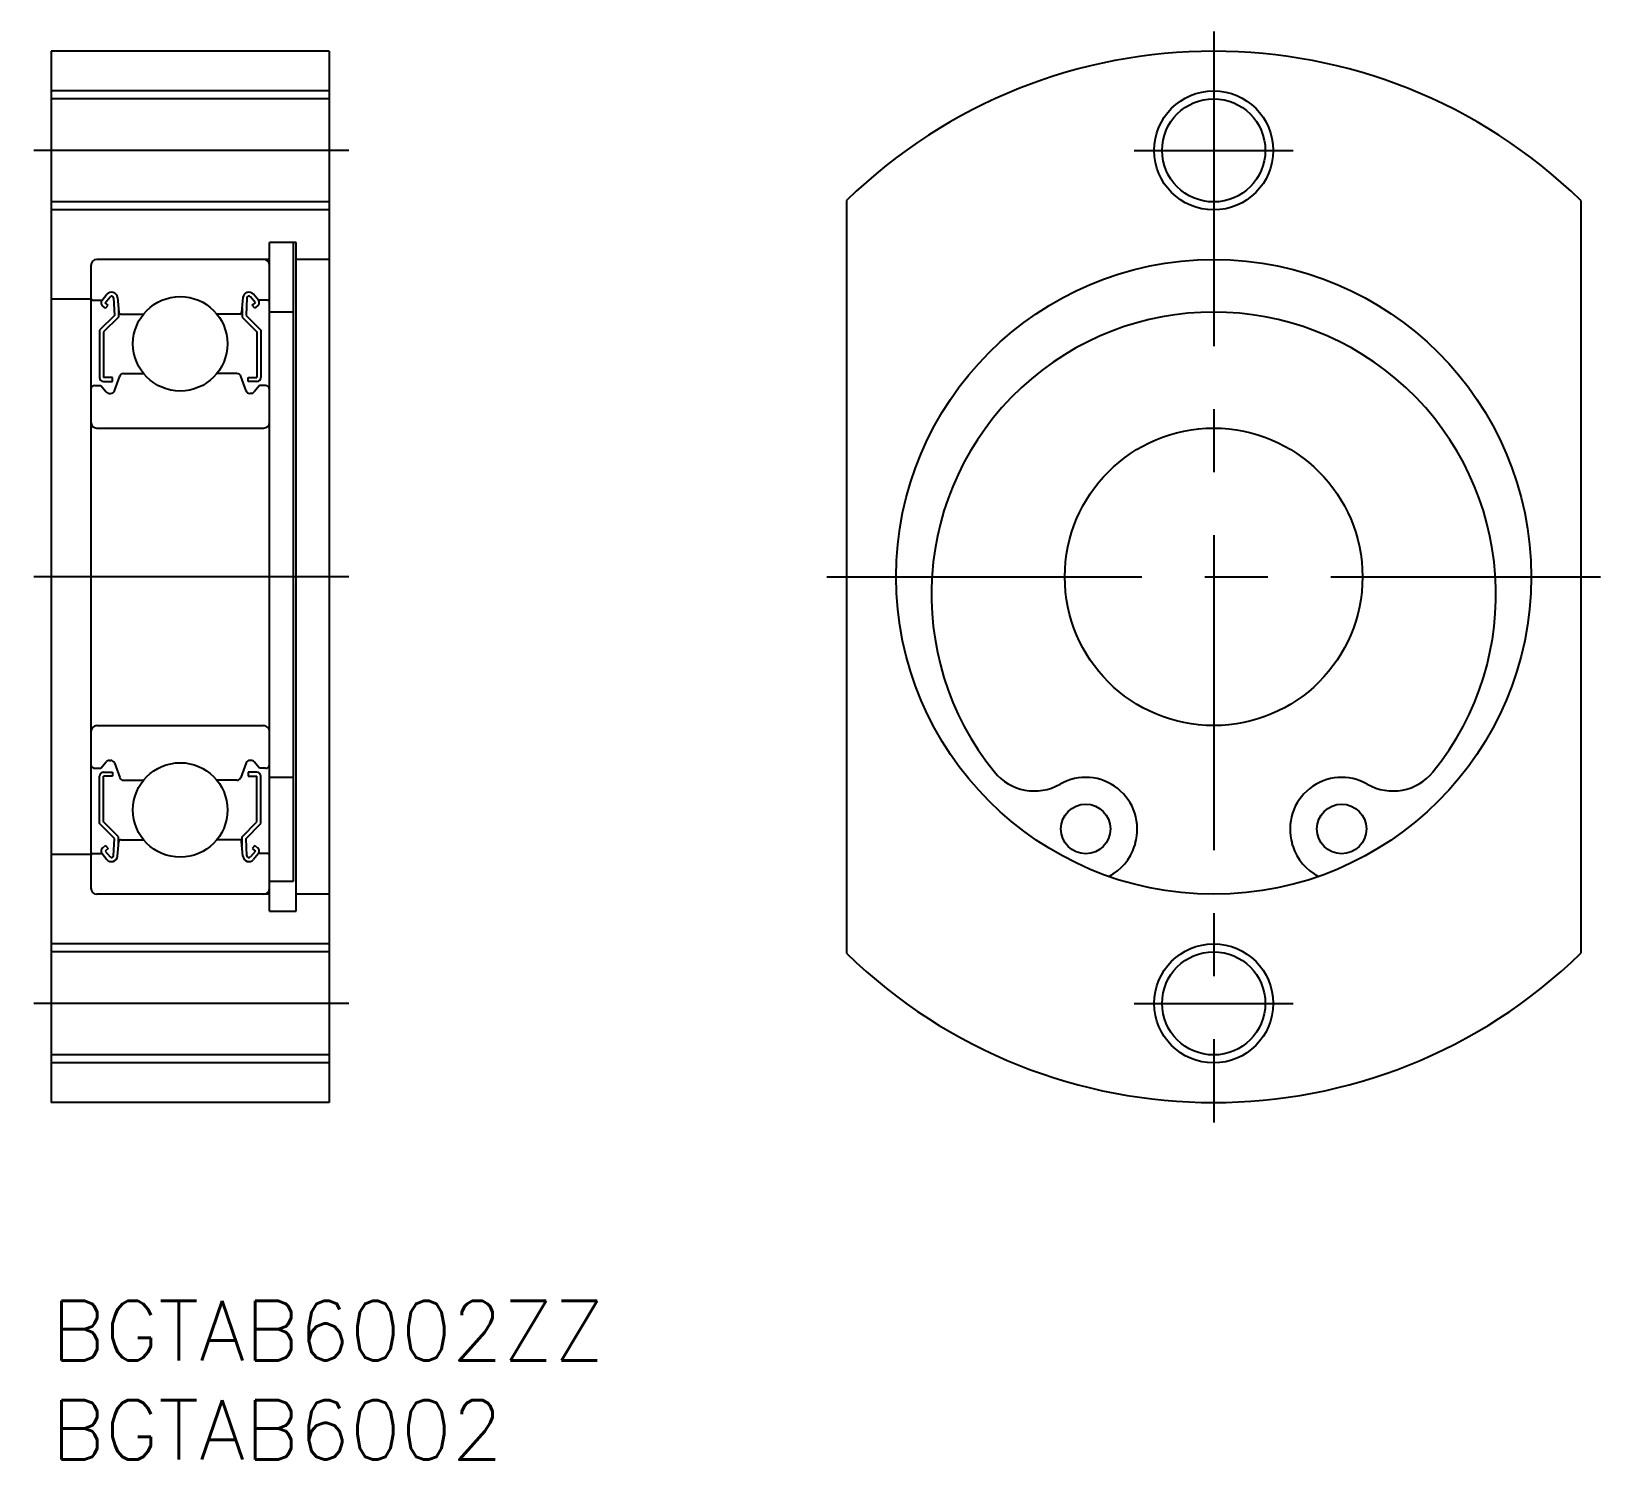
# Model space of a CAD drawing. Extents: x -1 to 78.1, y -8 to 64.
import ezdxf

# ---------------------------------------------------------------- set-up
doc = ezdxf.new("R2010")
doc.units = 0
doc.header["$LTSCALE"] = 0.5
doc.linetypes.add('CENTER', pattern=[50.8, 31.75, -6.35, 6.35, -6.35])
for name, color, linetype in [('MSM_CENTER', 1, 'CENTER'), ('MSM_CONTINUOUS', 7, 'CONTINUOUS'), ('MSM_NARROW', 5, 'CONTINUOUS'), ('MSM_PART_NUMBER', 7, 'CONTINUOUS')]:
    doc.layers.add(name, color=color, linetype=linetype)
doc.styles.get("Standard").update_dxf_attribs({"font": 'txt.shx', "height": 3, "bigfont": 'bigfont.shx'})

# ---------------------------------------------------------------- blocks, each defined once
blk = doc.blocks.new('*U4')
at = {"layer": 'MSM_PART_NUMBER'}
blk.add_text('BGTAB6002ZZ', height=3, dxfattribs=at).set_placement((0, -3))
blk = doc.blocks.new('*U5')
at = {"layer": 'MSM_PART_NUMBER'}
blk.add_text('BGTAB6002', height=3, dxfattribs=at).set_placement((0, -8))

msp = doc.modelspace()

# ---------------------------------------------------------------- linework, layer by layer
at = {"layer": 'MSM_CENTER'}
for p, q in [((58.584, 64), (58.584, 9)), ((15, 58), (-1, 58)), ((54.584, 58), (62.584, 58)), ((15, 36.5), (-1, 36.5)), ((39.084, 36.5), (78.084, 36.5)), ((15, 15), (-1, 15)), ((54.584, 15), (62.584, 15))]:
    msp.add_line(p, q, dxfattribs=at)
at = {"layer": 'MSM_CONTINUOUS'}
for p, q in [((0, 63), (0, 10)), ((14, 63), (0, 63)), ((14, 63), (14, 10)), ((14, 60.6), (0, 60.6)), ((14, 55.4), (0, 55.4)), ((40.084, 55.474), (40.084, 17.526)), ((77.084, 55.474), (77.084, 17.526)), ((11, 19.65), (11, 53.35)), ((12.35, 53.35, -1.3), (11, 53.35, -1.3)), ((12.2, 53.35), (12.2, 21.15)), ((12.35, 19.65, -0.1), (12.35, 53.35, -0.1)), ((2, 52.2), (2, 20.8)), ((11, 52.5), (2.3, 52.5)), ((14, 52.5), (12.35, 52.5)), ((2.56, 50.45), (2.81, 50.747)), ((2.713, 50.321), (2.963, 50.619)), ((10.287, 50.321), (10.037, 50.619)), ((10.44, 50.45), (10.19, 50.747)), ((2, 50.5), (0, 50.5)), ((2.1, 50.45), (2.56, 50.45)), ((2.738, 50.04), (2.585, 50.168)), ((2.866, 50.193), (2.713, 50.321)), ((2.738, 50.04), (2.866, 50.193)), ((3.14, 50.56), (3.183, 49.683)), ((3.338, 50.581), (3.403, 49.841)), ((3.383, 50.07), (3.383, 49.6)), ((9.662, 50.581), (9.597, 49.841)), ((9.617, 50.07), (9.617, 49.6)), ((9.86, 50.56), (9.817, 49.683)), ((10.134, 50.193), (10.287, 50.321)), ((10.262, 50.04), (10.134, 50.193)), ((10.262, 50.04), (10.415, 50.168)), ((10.9, 50.45), (10.44, 50.45)), ((12.2, 49.85, -1.3), (11, 49.85, -1.3)), ((3.183, 49.683), (2.433, 48.933)), ((3.383, 49.6), (2.633, 48.85)), ((3.503, 49.75), (4.651, 49.75)), ((9.497, 49.75), (8.349, 49.75)), ((9.617, 49.6), (10.367, 48.85)), ((9.817, 49.683), (10.567, 48.933)), ((2.433, 48.933), (2.433, 46.55)), ((2.633, 48.85), (2.633, 46.55)), ((10.367, 48.85), (10.367, 46.55)), ((10.567, 48.933), (10.567, 46.55)), ((3.638, 46.75), (4.651, 46.75)), ((9.362, 46.75), (8.349, 46.75)), ((2.2, 46.15), (2.5, 46.15)), ((2.5, 46.15), (2.776, 45.821)), ((3.083, 46.55), (2.633, 46.55)), ((2.633, 46.35), (3.083, 46.35)), ((3.083, 46.35), (3.083, 46.55)), ((3.182, 45.882), (3.45, 46.618)), ((9.818, 45.882), (9.55, 46.618)), ((9.917, 46.55), (10.367, 46.55)), ((9.917, 46.35), (9.917, 46.55)), ((10.367, 46.35), (9.917, 46.35)), ((10.5, 46.15), (10.224, 45.821)), ((10.8, 46.15), (10.5, 46.15)), ((2.929, 45.75), (2.994, 45.75)), ((10.071, 45.75), (10.006, 45.75)), ((2.3, 44), (10.7, 44)), ((2.3, 29), (10.7, 29)), ((3.575, 29), (3.575, 29)), ((2.5, 26.85), (2.776, 27.179)), ((2.929, 27.25), (2.994, 27.25)), ((3.182, 27.118), (3.45, 26.382)), ((9.818, 27.118), (9.55, 26.382)), ((10.071, 27.25), (10.006, 27.25)), ((10.5, 26.85), (10.224, 27.179)), ((2.2, 26.85), (2.5, 26.85)), ((2.433, 24.067), (2.433, 26.45)), ((2.633, 26.65), (3.083, 26.65)), ((2.633, 24.15), (2.633, 26.45)), ((3.083, 26.45), (2.633, 26.45)), ((3.083, 26.65), (3.083, 26.45)), ((3.638, 26.25), (4.651, 26.25)), ((9.362, 26.25), (8.349, 26.25)), ((9.917, 26.65), (9.917, 26.45)), ((10.367, 26.65), (9.917, 26.65)), ((9.917, 26.45), (10.367, 26.45)), ((10.367, 24.15), (10.367, 26.45)), ((10.8, 26.85), (10.5, 26.85)), ((10.567, 24.067), (10.567, 26.45)), ((12.2, 26.393, -1.3), (11, 26.393, -1.3)), ((3.183, 23.317), (2.433, 24.067)), ((3.383, 23.4), (2.633, 24.15)), ((9.617, 23.4), (10.367, 24.15)), ((9.817, 23.317), (10.567, 24.067)), ((2.738, 22.96), (2.585, 22.832)), ((2.738, 22.96), (2.866, 22.807)), ((3.14, 22.44), (3.183, 23.317)), ((3.338, 22.419), (3.403, 23.159)), ((3.383, 22.93), (3.383, 23.4)), ((3.503, 23.25), (4.651, 23.25)), ((9.497, 23.25), (8.349, 23.25)), ((9.662, 22.419), (9.597, 23.159)), ((9.617, 22.93), (9.617, 23.4)), ((9.86, 22.44), (9.817, 23.317)), ((10.262, 22.96), (10.134, 22.807)), ((10.262, 22.96), (10.415, 22.832)), ((54.628, 23.059), (54.595, 22.944)), ((62.574, 22.944), (62.54, 23.059)), ((2, 22.5), (0, 22.5)), ((2.1, 22.55), (2.56, 22.55)), ((2.56, 22.55), (2.81, 22.253)), ((2.866, 22.807), (2.713, 22.679)), ((2.713, 22.679), (2.963, 22.381)), ((10.287, 22.679), (10.037, 22.381)), ((10.134, 22.807), (10.287, 22.679)), ((10.44, 22.55), (10.19, 22.253)), ((10.9, 22.55), (10.44, 22.55)), ((12.2, 21.15, -1.3), (11, 21.15, -1.3)), ((11, 20.5), (2.3, 20.5)), ((14, 20.5), (12.35, 20.5)), ((11, 19.65, -1.3), (12.35, 19.65, -1.3)), ((14, 17.6), (0, 17.6)), ((14, 12.4), (0, 12.4)), ((14, 10), (0, 10))]:
    msp.add_line(p, q, dxfattribs=at)
for centre, radius in [((58.584, 58), 2.6), ((58.584, 36.5), 16), ((6.5, 48.25), 2.381), ((58.584, 36.5), 7.5), ((6.5, 24.75), 2.381), ((52.134, 23.793), 1.25), ((65.034, 23.793), 1.25), ((58.584, 15), 2.6)]:
    msp.add_circle(centre, radius, dxfattribs=at)
for centre, radius, start, end in [((58.584, 36.5), 26.5, 45.72418, 134.27582), ((2.3, 52.2), 0.3, 90, 180), ((10.7, 52.2), 0.3, 0, 90), ((3.039, 50.555), 0.3, 4.99676, 140.00022), ((3.04, 50.555), 0.1, 2.81982, 140.00331), ((9.961, 50.555), 0.3, 39.99978, 175.00324), ((9.96, 50.555), 0.1, 39.99669, 177.18018), ((2.1, 50.55), 0.1, 180, 270), ((2.713, 50.321), 0.2, 140.00022, 230.08482), ((3.503, 49.85), 0.1, 184.99676, 269.9995), ((9.497, 49.85), 0.1, 270.0005, 355.00324), ((10.287, 50.321), 0.2, 309.91518, 39.99978), ((10.9, 50.55), 0.1, 270, 0), ((58.584, 35.625), 14.225, 320.98486, 219.01514), ((3.638, 46.55), 0.2, 90, 159.9919), ((9.362, 46.55), 0.2, 20.0081, 90), ((2.2, 45.95), 0.2, 90, 180), ((2.633, 46.55), 0.2, 180, 270), ((2.994, 45.95), 0.2, 270, 339.9919), ((10.006, 45.95), 0.2, 200.0081, 270), ((10.367, 46.55), 0.2, 270, 0), ((10.8, 45.95), 0.2, 0, 90), ((2.929, 45.95), 0.2, 219.99622, 270), ((10.071, 45.95), 0.2, 270, 320.00378), ((2.3, 44.3), 0.3, 180, 270), ((10.7, 44.3), 0.3, 270, 0), ((2.3, 28.7), 0.3, 90, 180), ((10.7, 28.7), 0.3, 0, 90), ((2.2, 27.05), 0.2, 180, 270), ((2.929, 27.05), 0.2, 90, 140.00378), ((2.994, 27.05), 0.2, 20.0081, 90), ((10.006, 27.05), 0.2, 90, 159.9919), ((10.071, 27.05), 0.2, 39.99622, 90), ((10.8, 27.05), 0.2, 270, 0), ((2.633, 26.45), 0.2, 90, 180), ((3.638, 26.45), 0.2, 200.0081, 270), ((9.362, 26.45), 0.2, 270, 339.9919), ((10.367, 26.45), 0.2, 0, 90), ((49.552, 28.307), 2.6, 219.01514, 299.77618), ((52.134, 23.793), 2.6, 343.60021, 119.77618), ((65.034, 23.793), 2.6, 60.22382, 196.39979), ((67.617, 28.307), 2.6, 240.22382, 320.98486), ((3.503, 23.15), 0.1, 90.0005, 175.00324), ((9.497, 23.15), 0.1, 4.99676, 89.9995), ((52.196, 23.65), 2.5, 295.91717, 343.60021), ((64.972, 23.65), 2.5, 196.39979, 244.08283), ((2.1, 22.45), 0.1, 90, 180), ((2.713, 22.679), 0.2, 129.91518, 219.99978), ((3.039, 22.445), 0.3, 219.99978, 355.00324), ((3.04, 22.445), 0.1, 219.99669, 357.18018), ((9.961, 22.445), 0.3, 184.99676, 320.00022), ((9.96, 22.445), 0.1, 182.81982, 320.00331), ((10.287, 22.679), 0.2, 320.00022, 50.08482), ((10.9, 22.45), 0.1, 0, 90), ((2.3, 20.8), 0.3, 180, 270), ((10.7, 20.8), 0.3, 270, 0), ((58.584, 36.5), 26.5, 225.72418, 314.27582)]:
    msp.add_arc(centre, radius, start, end, dxfattribs=at)
at = {"layer": 'MSM_NARROW'}
for p, q in [((14, 61), (0, 61)), ((14, 55), (0, 55)), ((14, 18), (0, 18)), ((14, 12), (0, 12))]:
    msp.add_line(p, q, dxfattribs=at)
for centre in [(58.584, 58), (58.584, 15)]:
    msp.add_circle(centre, 3, dxfattribs=at)

# ---------------------------------------------------------------- block references
at = {"layer": 'MSM_CONTINUOUS'}
for name in ['*U4', '*U5']:
    msp.add_blockref(name, (0, 0), dxfattribs=at)

doc.saveas('drawing.dxf')
